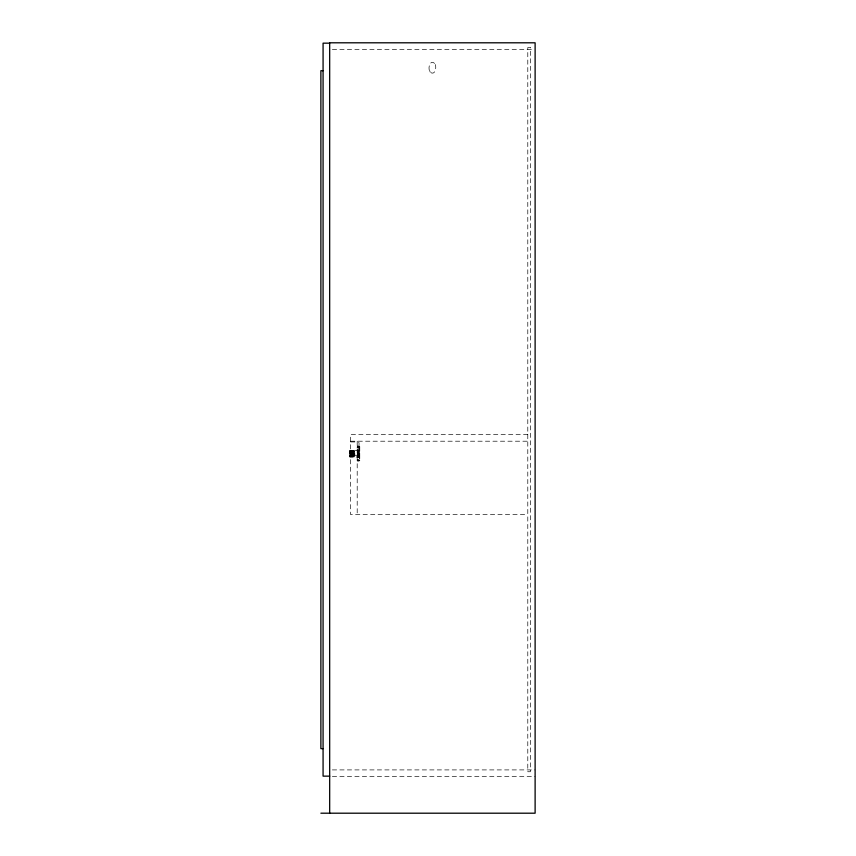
<?xml version="1.0" encoding="UTF-8"?>
<svg xmlns="http://www.w3.org/2000/svg" width="856" height="856" viewBox="0 0 856 856"><rect width="100%" height="100%" fill="white"/><g stroke="black" fill="none" stroke-linecap="round" stroke-linejoin="round"><path stroke-width="0.64" stroke-dasharray="4.28 3.21" d="M357.198 452.022L359.402 450.93L349.858 450.738M357.198 454.675L359.766 454.226L349.858 454.6M357.198 454.493L359.766 454.129L349.858 454.343M357.198 454.269L359.766 454.001L349.858 454.076M357.198 453.99L359.766 453.851L349.858 453.808M358.3 446.714L358.3 450.117L357.198 450.192L359.402 450.117M332.353 49.402L533.791 49.402M527.788 434.602L350.596 434.602L350.596 514.574L527.788 514.574M350.596 441.204L527.788 441.204M350.596 441.942L357.198 441.942M359.766 446.425L357.198 446.746M357.198 446.971L359.766 446.853M357.198 447.078L359.766 447.078M357.198 447.196L359.402 447.271M357.198 447.346L359.402 447.442M357.198 447.538L359.402 447.528M359.402 450.513L349.858 450.374L349.858 456.986L357.198 456.986M349.858 450.545L359.402 450.609M349.858 451.005L359.402 450.93M349.858 451.347L357.198 451.347M349.858 451.551L357.198 451.497M349.858 451.636L357.198 451.636M349.858 451.904L357.198 451.904M349.858 452.086L359.402 452.022M349.858 452.289L357.198 452.182M349.858 452.514L357.198 452.664M349.858 452.76L359.766 453.134L357.198 452.728M349.858 453.017L359.766 453.295L357.198 452.867M349.858 453.166L359.402 453.124M349.858 453.284L359.766 453.434L357.198 453.091M349.858 453.552L359.766 453.594L357.198 453.37M349.858 453.68L359.766 453.68M349.858 454.194L359.402 454.236M349.858 454.697L357.198 454.697M349.858 454.846L357.198 454.846M349.858 455.071L357.198 455.071M349.858 455.178L359.402 455.339M349.858 455.456L357.198 455.456M357.198 455.617L349.858 455.617L357.198 455.884M349.858 456.013L357.198 456.013M349.858 456.355L357.198 456.355M357.198 456.494L359.402 456.43L357.198 455.339M349.858 456.623L359.402 456.612M349.858 456.944L359.402 456.858M357.198 457.168L359.402 457.168M357.198 457.329L359.402 457.329M357.198 459.918L359.402 459.961L357.198 460.089M357.198 460.314L359.766 460.282M359.766 460.4L357.198 460.507L359.766 460.614M359.766 460.806L357.198 460.881L359.766 461.02L359.766 446.34M332.353 769.908L535.118 769.908M332.353 776.51L535.118 776.51M357.198 450.031L359.402 450.235M434.623 63.376C429.701 59.118 427.497 68.962 430.172 72.118C435.105 76.366 437.298 66.533 434.623 63.376L435.158 64.992M429.648 70.502L430.172 72.118M359.402 446.714L359.402 460.646M359.028 446.34L359.028 442.67L357.926 442.67L357.926 446.34M357.198 441.204L357.198 514.574M530.356 47.572L527.788 47.572L527.788 771.748L530.356 771.748L530.356 47.572"/><path stroke-width="1.28" d="M329.678 43.164L323.076 43.164L323.076 776.146L329.678 776.146M323.076 70.684L320.882 70.684L320.882 748.636L323.076 748.636M320.882 813.2L535.118 813.2L535.118 42.8L329.678 42.8L329.678 813.2"/></g></svg>
